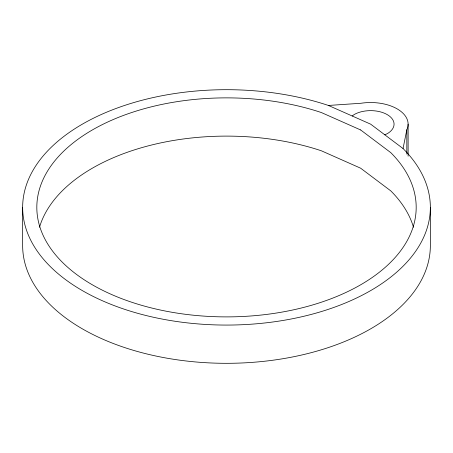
<?xml version="1.0" encoding="UTF-8"?>
<svg xmlns="http://www.w3.org/2000/svg" width="453" height="453" viewBox="0 0 453 453"><rect width="100%" height="100%" fill="white"/><g stroke="black" fill="none" stroke-linecap="round" stroke-linejoin="round"><path stroke-width="0.68" d="M403.04 148.533L406.834 129.756A37.469 21.631 0 0 0 360.945 103.267L328.425 105.458A203.85 117.689 0 0 0 25.747 186.942A203.85 117.689 0 0 0 261.896 323.283A203.85 117.689 0 0 0 403.04 148.533L370.645 124.162L328.425 105.458M352.224 116.002L354.087 114.598A23.414 13.522 0 0 1 387.202 114.598A23.414 13.522 0 0 1 387.202 133.72L384.778 134.796M430.35 207.378L430.35 245.622A203.85 117.689 0 0 1 226.5 363.312A203.85 117.689 0 0 1 22.65 245.622L22.65 207.378M408.113 124.162L408.113 156.143M406.834 129.756L406.834 154.094M39.507 227.253A189.677 109.507 0 0 1 321.341 150.781L360.622 168.188L390.769 190.866A189.677 109.507 0 0 1 413.493 227.253M360.622 129.943L321.341 112.542A189.677 109.507 0 0 0 39.705 188.363A189.677 109.507 0 0 0 259.439 315.226A189.677 109.507 0 0 0 390.769 152.627L360.622 129.943"/></g></svg>
